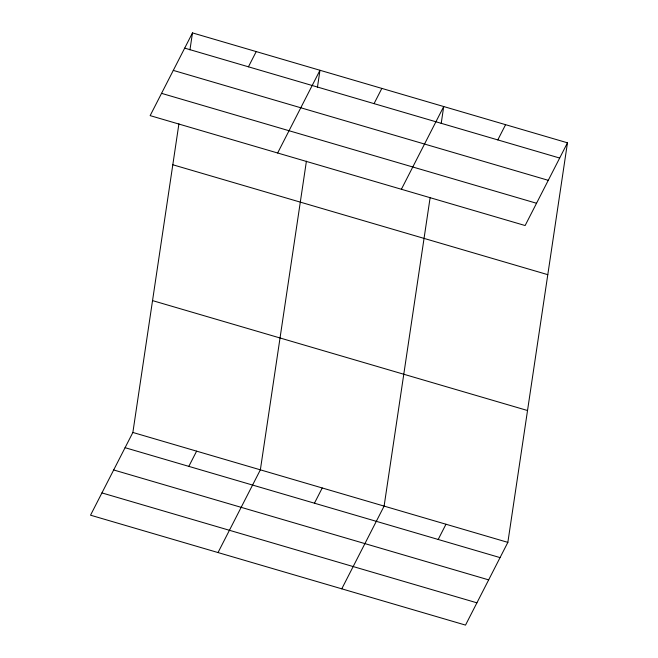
<?xml version="1.0" encoding="UTF-8"?>
<svg xmlns="http://www.w3.org/2000/svg" width="658" height="658" viewBox="0 0 658 658"><rect width="100%" height="100%" fill="white"/><g stroke="black" fill="none" stroke-linecap="round" stroke-linejoin="round"><path stroke-width="0.99" d="M567.467 142.811L525.133 225.538L150.147 115.627L192.481 32.9L567.467 142.811L507.853 542.373L465.519 625.1L90.533 515.189L132.867 432.462L178.918 123.803M189.948 49.885L192.481 32.9M306.414 161.169L260.362 469.837L218.028 552.555M317.444 87.251L319.977 70.274L277.643 152.993M430.159 197.441L384.108 506.109L341.773 588.828M441.189 123.523L443.722 106.538L401.388 189.265M248.436 66.812L256.225 51.587M374.057 103.635L381.846 88.402M188.821 466.374L196.619 451.149M497.802 139.907L505.591 124.675M314.442 503.197L322.231 487.973M438.187 539.47L445.976 524.237M184.684 48.124L559.67 158.043M173.293 70.398L548.27 180.317M161.547 93.354L536.533 203.264M172.807 164.755L547.793 274.666M152.541 300.607L527.527 410.518M132.867 432.462L507.853 542.373M125.078 447.687L500.064 557.606M113.678 469.968L488.664 579.879M101.932 492.916L476.918 602.827"/></g></svg>
